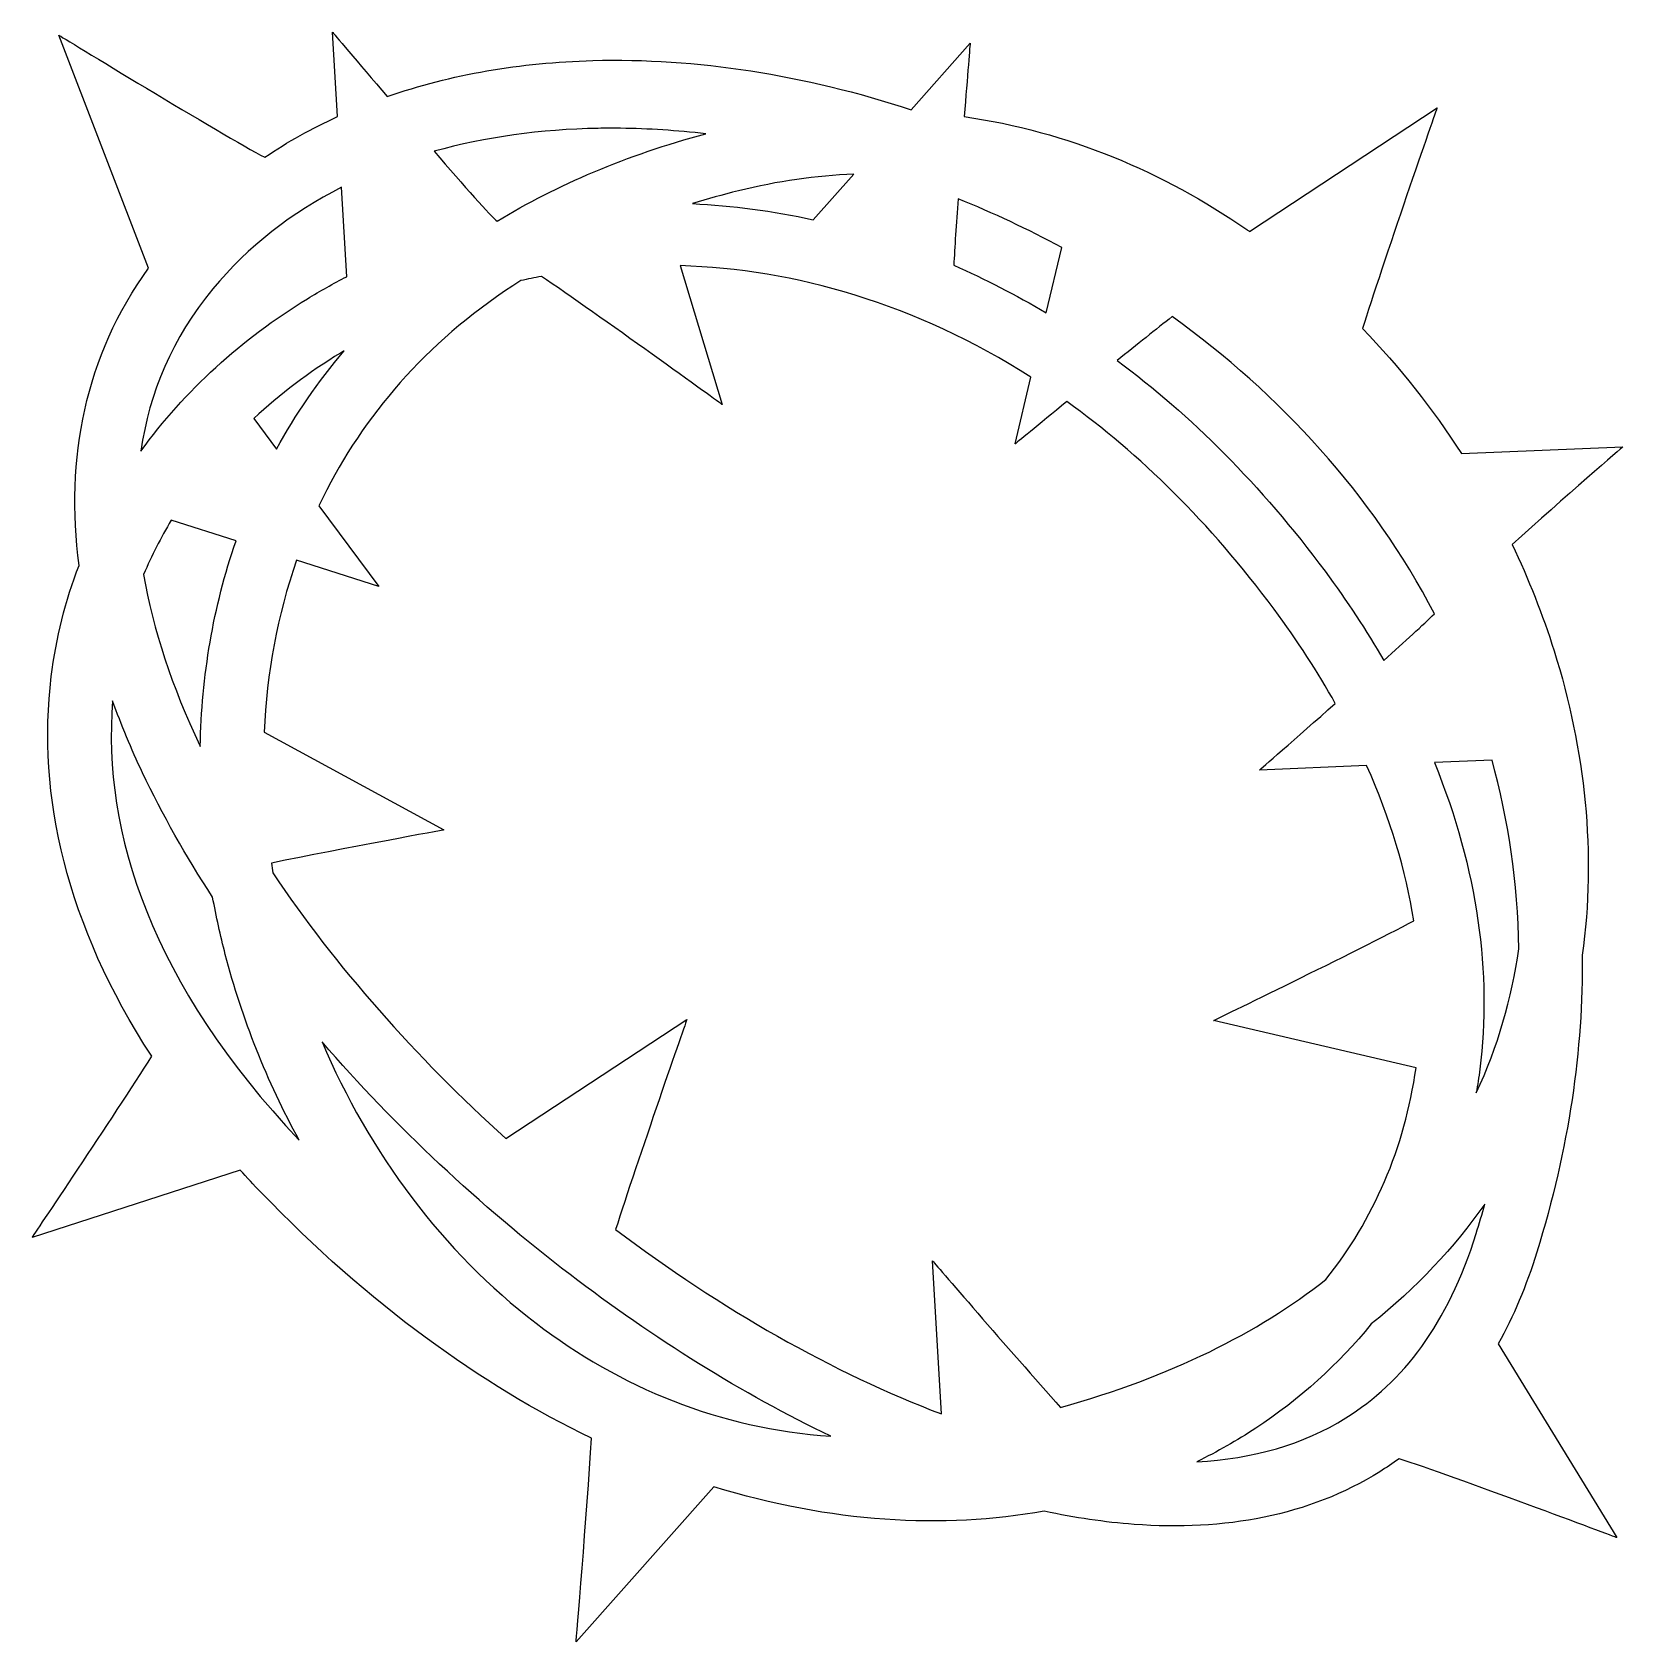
# Model space of a CAD drawing. Header units: centimetres. Extents: x -9.9 to 9.9, y -10.2 to 9.8.
import ezdxf

# ---------------------------------------------------------------- set-up
doc = ezdxf.new("R2010")
doc.units = ezdxf.units.CM
doc.header["$MEASUREMENT"] = 0
doc.layers.add('Layer 1', color=7, linetype='Continuous')

msp = doc.modelspace()

# ---------------------------------------------------------------- linework, layer by layer
at = {"layer": 'Layer 1'}
for points, knots in [([(-6.16441, 9.80405), (-6.16441, 9.80405), (-6.10251, 8.75643), (-6.10251, 8.75643), (-6.10251, 8.75643), (-6.41847, 8.61137), (-6.72099, 8.44405), (-7.00642, 8.25176), (-7.00642, 8.25176), (-7.50877, 8.513), (-9.56159, 9.76711), (-9.56159, 9.76711), (-9.56159, 9.76711), (-9.56159, 9.76711), (-8.44675, 6.87595), (-8.44675, 6.87595), (-8.44675, 6.87595), (-9.24065, 5.78367), (-9.47885, 4.5083), (-9.31119, 3.18625), (-9.31119, 3.18625), (-9.47889, 2.74694), (-9.59608, 2.28554), (-9.65515, 1.80525), (-9.65515, 1.80525), (-9.83563, 0.33696), (-9.4678, -1.28178), (-8.4085, -2.90829), (-8.4085, -2.90829), (-8.87277, -3.64201), (-9.89231, -5.1577), (-9.89231, -5.1577), (-9.89231, -5.1577), (-9.89231, -5.1577), (-7.31079, -4.31961), (-7.31079, -4.31961), (-7.31079, -4.31961), (-7.2273, -4.41154), (-7.1422, -4.50346), (-7.05386, -4.59505), (-7.05386, -4.59505), (-5.71186, -5.98752), (-4.3207, -6.98745), (-2.9491, -7.64953), (-2.9491, -7.64953), (-3.00632, -8.57638), (-3.14021, -10.17564), (-3.14021, -10.17564), (-3.14021, -10.17564), (-3.14021, -10.17564), (-1.43106, -8.25042), (-1.43106, -8.25042), (-1.43106, -8.25042), (0.01699, -8.69888), (1.41325, -8.77912), (2.67112, -8.55487), (2.67112, -8.55487), (3.04882, -8.63562), (3.42129, -8.69116), (3.78591, -8.71823), (3.78591, -8.71823), (4.90167, -8.80105), (5.956, -8.61433), (6.83394, -8.06463), (6.83394, -8.06463), (6.91575, -8.01344), (6.99544, -7.95997), (7.07375, -7.90254), (7.07375, -7.90254), (7.72499, -8.11093), (9.77646, -8.88295), (9.77646, -8.88295), (9.77646, -8.88295), (9.77646, -8.88295), (8.30454, -6.47676), (8.30454, -6.47676), (8.30454, -6.47676), (8.49345, -6.13672), (8.65453, -5.75805), (8.7842, -5.33949), (8.7842, -5.33949), (9.18522, -4.04527), (9.36021, -2.81422), (9.3482, -1.65511), (9.3482, -1.65511), (9.34828, -1.65427), (9.34807, -1.65334), (9.3482, -1.65245), (9.3482, -1.65245), (9.52353, -0.40133), (9.38573, 0.89365), (8.99896, 2.1242), (8.99896, 2.1242), (8.8574, 2.57468), (8.6827, 3.01635), (8.47713, 3.44591), (8.47713, 3.44591), (9.11859, 4.01855), (9.85159, 4.65824), (9.85159, 4.65824), (9.85159, 4.65824), (9.85159, 4.65824), (7.84861, 4.57255), (7.84861, 4.57255), (7.84861, 4.57255), (7.49128, 5.12811), (7.08023, 5.65003), (6.62178, 6.12614), (6.62178, 6.12614), (6.84725, 6.86256), (7.5456, 8.86314), (7.5456, 8.86314), (7.5456, 8.86314), (7.5456, 8.86314), (5.21582, 7.33063), (5.21582, 7.33063), (5.21582, 7.33063), (5.20477, 7.33835), (5.19389, 7.34665), (5.18284, 7.35433), (5.18284, 7.35433), (4.14728, 8.07182), (2.95856, 8.57248), (1.67763, 8.75641), (1.67763, 8.75641), (1.71659, 9.25159), (1.75016, 9.66829), (1.75016, 9.66829), (1.75016, 9.66829), (1.75016, 9.66829), (1.01618, 8.84209), (1.01618, 8.84209), (1.01618, 8.84209), (-0.30241, 9.27575), (-1.65322, 9.48756), (-2.9331, 9.45226), (-2.9331, 9.45226), (-3.83056, 9.42747), (-4.69285, 9.28148), (-5.48561, 9.00549), (-5.48561, 9.00549), (-5.84946, 9.43213), (-6.16445, 9.80405), (-6.16445, 9.80405), (-6.16445, 9.80405), (-6.16445, 9.80405), (-6.16441, 9.80405), (-6.16441, 9.80405)], [0, 0, 0, 0, 0.02631579, 0.02631579, 0.02631579, 0.02631579, 0.05263158, 0.05263158, 0.05263158, 0.05263158, 0.07894737, 0.07894737, 0.07894737, 0.07894737, 0.10526316, 0.10526316, 0.10526316, 0.10526316, 0.13157895, 0.13157895, 0.13157895, 0.13157895, 0.15789474, 0.15789474, 0.15789474, 0.15789474, 0.18421053, 0.18421053, 0.18421053, 0.18421053, 0.21052632, 0.21052632, 0.21052632, 0.21052632, 0.23684211, 0.23684211, 0.23684211, 0.23684211, 0.26315789, 0.26315789, 0.26315789, 0.26315789, 0.28947368, 0.28947368, 0.28947368, 0.28947368, 0.31578947, 0.31578947, 0.31578947, 0.31578947, 0.34210526, 0.34210526, 0.34210526, 0.34210526, 0.36842105, 0.36842105, 0.36842105, 0.36842105, 0.39473684, 0.39473684, 0.39473684, 0.39473684, 0.42105263, 0.42105263, 0.42105263, 0.42105263, 0.44736842, 0.44736842, 0.44736842, 0.44736842, 0.47368421, 0.47368421, 0.47368421, 0.47368421, 0.5, 0.5, 0.5, 0.5, 0.52631579, 0.52631579, 0.52631579, 0.52631579, 0.55263158, 0.55263158, 0.55263158, 0.55263158, 0.57894737, 0.57894737, 0.57894737, 0.57894737, 0.60526316, 0.60526316, 0.60526316, 0.60526316, 0.63157895, 0.63157895, 0.63157895, 0.63157895, 0.65789474, 0.65789474, 0.65789474, 0.65789474, 0.68421053, 0.68421053, 0.68421053, 0.68421053, 0.71052632, 0.71052632, 0.71052632, 0.71052632, 0.73684211, 0.73684211, 0.73684211, 0.73684211, 0.76315789, 0.76315789, 0.76315789, 0.76315789, 0.78947368, 0.78947368, 0.78947368, 0.78947368, 0.81578947, 0.81578947, 0.81578947, 0.81578947, 0.84210526, 0.84210526, 0.84210526, 0.84210526, 0.86842105, 0.86842105, 0.86842105, 0.86842105, 0.89473684, 0.89473684, 0.89473684, 0.89473684, 0.92105263, 0.92105263, 0.92105263, 0.92105263, 0.94736842, 0.94736842, 0.94736842, 0.94736842, 1, 1, 1, 1]), ([(-2.59067, 8.61154), (-2.24236, 8.60774), (-1.88849, 8.58379), (-1.5312, 8.54297), (-1.5312, 8.54297), (-2.51591, 8.27963), (-3.37858, 7.9099), (-4.12192, 7.45714), (-4.12192, 7.45714), (-4.19867, 7.51858), (-4.52998, 7.89366), (-4.90329, 8.32555), (-4.90329, 8.32555), (-4.26647, 8.50392), (-3.57981, 8.59741), (-2.86616, 8.61018), (-2.86616, 8.61018), (-2.77474, 8.61178), (-2.68294, 8.6125), (-2.59072, 8.61145), (-2.59072, 8.61145), (-2.59072, 8.61145), (-2.59067, 8.61154), (-2.59067, 8.61154)], [0, 0, 0, 0, 0.14285714, 0.14285714, 0.14285714, 0.14285714, 0.28571429, 0.28571429, 0.28571429, 0.28571429, 0.42857143, 0.42857143, 0.42857143, 0.42857143, 0.57142857, 0.57142857, 0.57142857, 0.57142857, 0.71428571, 0.71428571, 0.71428571, 0.71428571, 1, 1, 1, 1]), ([(0.30572, 8.04228), (0.30572, 8.04228), (-0.19768, 7.47554), (-0.19768, 7.47554), (-0.19768, 7.47554), (-0.70108, 7.58602), (-1.20254, 7.65193), (-1.69726, 7.67584), (-1.69726, 7.67584), (-1.51185, 7.73251), (-1.32197, 7.78674), (-1.12534, 7.83532), (-1.12534, 7.83532), (-0.63978, 7.95529), (-0.16138, 8.02246), (0.30571, 8.04224), (0.30571, 8.04224), (0.30571, 8.04224), (0.30572, 8.04228), (0.30572, 8.04228)], [0, 0, 0, 0, 0.16666667, 0.16666667, 0.16666667, 0.16666667, 0.33333333, 0.33333333, 0.33333333, 0.33333333, 0.5, 0.5, 0.5, 0.5, 0.66666667, 0.66666667, 0.66666667, 0.66666667, 1, 1, 1, 1]), ([(-6.0511, 7.8801), (-6.0511, 7.8801), (-5.98658, 6.76923), (-5.98658, 6.76923), (-5.98658, 6.76923), (-6.15407, 6.68308), (-6.31751, 6.59234), (-6.47674, 6.49514), (-6.47674, 6.49514), (-7.29543, 5.99574), (-8.0017, 5.35416), (-8.54297, 4.6042), (-8.54297, 4.6042), (-8.43991, 5.33075), (-8.15279, 6.00818), (-7.65082, 6.61646), (-7.65082, 6.61646), (-7.21355, 7.14629), (-6.67, 7.56493), (-6.0511, 7.8801)], [0, 0, 0, 0, 0.16666667, 0.16666667, 0.16666667, 0.16666667, 0.33333333, 0.33333333, 0.33333333, 0.33333333, 0.5, 0.5, 0.5, 0.5, 0.66666667, 0.66666667, 0.66666667, 0.66666667, 1, 1, 1, 1]), ([(1.59977, 7.73647), (2.03663, 7.56021), (2.46704, 7.35822), (2.88716, 7.13157), (2.88716, 7.13157), (2.88716, 7.13157), (2.69479, 6.31857), (2.69479, 6.31857), (2.69479, 6.31857), (2.316, 6.54522), (1.93294, 6.74227), (1.54698, 6.91019), (1.54698, 6.91019), (1.55891, 7.13258), (1.57751, 7.42506), (1.59977, 7.73643), (1.59977, 7.73643), (1.59977, 7.73643), (1.59977, 7.73647), (1.59977, 7.73647)], [0, 0, 0, 0, 0.16666667, 0.16666667, 0.16666667, 0.16666667, 0.33333333, 0.33333333, 0.33333333, 0.33333333, 0.5, 0.5, 0.5, 0.5, 0.66666667, 0.66666667, 0.66666667, 0.66666667, 1, 1, 1, 1]), ([(-1.84881, 6.90619), (-0.42674, 6.86128), (1.07162, 6.43517), (2.50503, 5.51996), (2.50503, 5.51996), (2.50503, 5.51996), (2.3087, 4.69372), (2.3087, 4.69372), (2.3087, 4.69372), (2.3087, 4.69372), (2.59924, 4.93138), (2.9505, 5.21821), (2.9505, 5.21821), (3.85226, 4.57081), (4.7221, 3.72175), (5.52275, 2.642), (5.52275, 2.642), (5.81426, 2.24878), (6.06608, 1.85784), (6.28304, 1.47184), (6.28304, 1.47184), (5.79263, 1.03806), (5.34354, 0.6456), (5.34354, 0.6456), (5.34354, 0.6456), (5.34354, 0.6456), (6.67183, 0.70227), (6.67183, 0.70227), (6.67183, 0.70227), (6.96798, 0.04002), (7.15938, -0.60578), (7.25818, -1.22565), (7.25818, -1.22565), (6.56873, -1.59293), (4.77027, -2.46425), (4.77027, -2.46425), (4.77027, -2.46425), (4.77027, -2.46425), (7.28454, -3.04933), (7.28454, -3.04933), (7.28454, -3.04933), (7.14581, -4.04715), (6.75462, -4.93959), (6.16582, -5.67956), (6.16582, -5.67956), (5.3228, -6.34046), (4.23832, -6.88666), (2.87271, -7.26613), (2.87271, -7.26613), (2.24812, -6.56804), (1.28348, -5.44764), (1.28348, -5.44764), (1.28348, -5.44764), (1.28348, -5.44764), (1.39286, -7.34655), (1.39286, -7.34655), (1.39286, -7.34655), (0.05588, -6.84108), (-1.34334, -6.04453), (-2.64995, -5.05755), (-2.64995, -5.05755), (-2.39104, -4.23941), (-1.76569, -2.44976), (-1.76569, -2.44976), (-1.76569, -2.44976), (-1.76569, -2.44976), (-4.01383, -3.92825), (-4.01383, -3.92825), (-4.01383, -3.92825), (-5.13044, -2.91875), (-6.12965, -1.78983), (-6.90495, -0.63257), (-6.90495, -0.63257), (-6.9117, -0.59141), (-6.91718, -0.54992), (-6.92342, -0.50868), (-6.92342, -0.50868), (-6.03384, -0.32921), (-4.78074, -0.09754), (-4.78074, -0.09754), (-4.78074, -0.09754), (-4.78074, -0.09754), (-7.01303, 1.11479), (-7.01303, 1.11479), (-7.01303, 1.11479), (-6.98153, 1.8464), (-6.84984, 2.56592), (-6.61108, 3.24954), (-6.61108, 3.24954), (-6.61108, 3.24954), (-5.59121, 2.92274), (-5.59121, 2.92274), (-5.59121, 2.92274), (-5.59121, 2.92274), (-6.33442, 3.92288), (-6.33442, 3.92288), (-6.33442, 3.92288), (-6.3022, 3.99064), (-6.27007, 4.05782), (-6.23554, 4.12453), (-6.23554, 4.12453), (-5.7162, 5.12771), (-4.93086, 6.0231), (-3.82539, 6.72052), (-3.82539, 6.72052), (-3.74156, 6.73933), (-3.65727, 6.75712), (-3.57238, 6.77323), (-3.57238, 6.77323), (-2.89917, 6.31992), (-1.3282, 5.18139), (-1.3282, 5.18139), (-1.3282, 5.18139), (-1.3282, 5.18139), (-1.84881, 6.90627), (-1.84881, 6.90627), (-1.84881, 6.90627), (-1.84881, 6.90627), (-1.84881, 6.90619), (-1.84881, 6.90619)], [0, 0, 0, 0, 0.03225806, 0.03225806, 0.03225806, 0.03225806, 0.06451613, 0.06451613, 0.06451613, 0.06451613, 0.09677419, 0.09677419, 0.09677419, 0.09677419, 0.12903226, 0.12903226, 0.12903226, 0.12903226, 0.16129032, 0.16129032, 0.16129032, 0.16129032, 0.19354839, 0.19354839, 0.19354839, 0.19354839, 0.22580645, 0.22580645, 0.22580645, 0.22580645, 0.25806452, 0.25806452, 0.25806452, 0.25806452, 0.29032258, 0.29032258, 0.29032258, 0.29032258, 0.32258065, 0.32258065, 0.32258065, 0.32258065, 0.35483871, 0.35483871, 0.35483871, 0.35483871, 0.38709677, 0.38709677, 0.38709677, 0.38709677, 0.41935484, 0.41935484, 0.41935484, 0.41935484, 0.4516129, 0.4516129, 0.4516129, 0.4516129, 0.48387097, 0.48387097, 0.48387097, 0.48387097, 0.51612903, 0.51612903, 0.51612903, 0.51612903, 0.5483871, 0.5483871, 0.5483871, 0.5483871, 0.58064516, 0.58064516, 0.58064516, 0.58064516, 0.61290323, 0.61290323, 0.61290323, 0.61290323, 0.64516129, 0.64516129, 0.64516129, 0.64516129, 0.67741935, 0.67741935, 0.67741935, 0.67741935, 0.70967742, 0.70967742, 0.70967742, 0.70967742, 0.74193548, 0.74193548, 0.74193548, 0.74193548, 0.77419355, 0.77419355, 0.77419355, 0.77419355, 0.80645161, 0.80645161, 0.80645161, 0.80645161, 0.83870968, 0.83870968, 0.83870968, 0.83870968, 0.87096774, 0.87096774, 0.87096774, 0.87096774, 0.90322581, 0.90322581, 0.90322581, 0.90322581, 0.93548387, 0.93548387, 0.93548387, 0.93548387, 1, 1, 1, 1]), ([(4.25896, 6.27367), (5.59248, 5.31123), (6.73979, 4.07056), (7.51382, 2.58397), (7.51382, 2.58397), (7.3745, 2.44996), (7.14578, 2.24072), (6.88522, 2.00686), (6.88522, 2.00686), (6.67134, 2.37469), (6.42875, 2.74353), (6.15529, 3.1125), (6.15529, 3.1125), (5.3581, 4.18753), (4.48687, 5.05206), (3.57638, 5.72818), (3.57638, 5.72818), (3.82066, 5.92553), (4.05962, 6.11705), (4.259, 6.27371), (4.259, 6.27371), (4.259, 6.27371), (4.25896, 6.27367), (4.25896, 6.27367)], [0, 0, 0, 0, 0.14285714, 0.14285714, 0.14285714, 0.14285714, 0.28571429, 0.28571429, 0.28571429, 0.28571429, 0.42857143, 0.42857143, 0.42857143, 0.42857143, 0.57142857, 0.57142857, 0.57142857, 0.57142857, 0.71428571, 0.71428571, 0.71428571, 0.71428571, 1, 1, 1, 1]), ([(-6.02074, 5.84806), (-6.34653, 5.4645), (-6.62551, 5.0564), (-6.85887, 4.62915), (-6.85887, 4.62915), (-6.85887, 4.62915), (-7.14089, 5.00866), (-7.14089, 5.00866), (-7.14089, 5.00866), (-6.81755, 5.31084), (-6.45701, 5.58299), (-6.06561, 5.82174), (-6.06561, 5.82174), (-6.05085, 5.83076), (-6.03567, 5.8392), (-6.02079, 5.84814), (-6.02079, 5.84814), (-6.02079, 5.84814), (-6.02074, 5.84806), (-6.02074, 5.84806)], [0, 0, 0, 0, 0.16666667, 0.16666667, 0.16666667, 0.16666667, 0.33333333, 0.33333333, 0.33333333, 0.33333333, 0.5, 0.5, 0.5, 0.5, 0.66666667, 0.66666667, 0.66666667, 0.66666667, 1, 1, 1, 1]), ([(-8.16608, 3.74629), (-8.16608, 3.74629), (-7.36227, 3.48932), (-7.36227, 3.48932), (-7.36227, 3.48932), (-7.64657, 2.66907), (-7.78943, 1.80724), (-7.8063, 0.93942), (-7.8063, 0.93942), (-7.80799, 0.943), (-7.80993, 0.9465), (-7.81161, 0.94996), (-7.81161, 0.94996), (-8.15553, 1.6766), (-8.39395, 2.38936), (-8.50865, 3.07421), (-8.50865, 3.07421), (-8.41099, 3.30601), (-8.29587, 3.52996), (-8.16608, 3.74628), (-8.16608, 3.74628), (-8.16608, 3.74628), (-8.16608, 3.74629), (-8.16608, 3.74629)], [0, 0, 0, 0, 0.14285714, 0.14285714, 0.14285714, 0.14285714, 0.28571429, 0.28571429, 0.28571429, 0.28571429, 0.42857143, 0.42857143, 0.42857143, 0.42857143, 0.57142857, 0.57142857, 0.57142857, 0.57142857, 0.71428571, 0.71428571, 0.71428571, 0.71428571, 1, 1, 1, 1]), ([(-8.89348, 1.50346), (-8.78608, 1.20575), (-8.66291, 0.90784), (-8.52325, 0.61266), (-8.52325, 0.61266), (-8.27728, 0.09315), (-7.98417, -0.42391), (-7.65219, -0.93301), (-7.65219, -0.93301), (-7.60846, -1.17147), (-7.55647, -1.40837), (-7.49533, -1.64329), (-7.49533, -1.64329), (-7.28673, -2.44406), (-6.97772, -3.22176), (-6.57944, -3.94798), (-6.57944, -3.94798), (-8.40067, -2.01711), (-9.02856, -0.13401), (-8.89345, 1.5035), (-8.89345, 1.5035), (-8.89345, 1.5035), (-8.89348, 1.50346), (-8.89348, 1.50346)], [0, 0, 0, 0, 0.14285714, 0.14285714, 0.14285714, 0.14285714, 0.28571429, 0.28571429, 0.28571429, 0.28571429, 0.42857143, 0.42857143, 0.42857143, 0.42857143, 0.57142857, 0.57142857, 0.57142857, 0.57142857, 0.71428571, 0.71428571, 0.71428571, 0.71428571, 1, 1, 1, 1]), ([(8.22798, 0.76817), (8.43136, 0.03175), (8.5482, -0.74988), (8.56271, -1.5735), (8.56271, -1.5735), (8.47352, -2.19042), (8.29958, -2.79068), (8.033, -3.36037), (8.033, -3.36037), (8.04966, -3.26359), (8.0642, -3.16631), (8.07643, -3.06785), (8.07643, -3.06785), (8.22414, -1.88618), (8.05547, -0.59386), (7.51248, 0.73781), (7.51248, 0.73781), (7.51248, 0.73781), (8.22807, 0.76817), (8.22807, 0.76817), (8.22807, 0.76817), (8.22807, 0.76817), (8.22798, 0.76817), (8.22798, 0.76817)], [0, 0, 0, 0, 0.14285714, 0.14285714, 0.14285714, 0.14285714, 0.28571429, 0.28571429, 0.28571429, 0.28571429, 0.42857143, 0.42857143, 0.42857143, 0.42857143, 0.57142857, 0.57142857, 0.57142857, 0.57142857, 0.71428571, 0.71428571, 0.71428571, 0.71428571, 1, 1, 1, 1]), ([(-6.29483, -2.72776), (-5.38771, -3.77884), (-4.33604, -4.76068), (-3.21657, -5.61627), (-3.21657, -5.61627), (-2.17612, -6.41156), (-1.07811, -7.09877), (0.02235, -7.62452), (0.02235, -7.62452), (-1.36396, -7.5312), (-2.59611, -7.01587), (-3.63825, -6.22117), (-3.63825, -6.22117), (-4.79555, -5.33868), (-5.71038, -4.10484), (-6.29483, -2.72781), (-6.29483, -2.72781), (-6.29483, -2.72781), (-6.29483, -2.72776), (-6.29483, -2.72776)], [0, 0, 0, 0, 0.16666667, 0.16666667, 0.16666667, 0.16666667, 0.33333333, 0.33333333, 0.33333333, 0.33333333, 0.5, 0.5, 0.5, 0.5, 0.66666667, 0.66666667, 0.66666667, 0.66666667, 1, 1, 1, 1]), ([(8.13842, -4.74263), (8.10485, -4.8631), (8.06943, -4.98442), (8.03174, -5.10629), (8.03174, -5.10629), (7.68242, -6.23336), (7.1207, -6.95451), (6.41481, -7.39652), (6.41481, -7.39652), (5.88539, -7.72804), (5.26194, -7.90422), (4.56469, -7.94074), (4.56469, -7.94074), (4.81854, -7.81634), (5.06202, -7.6774), (5.29474, -7.52433), (5.29474, -7.52433), (5.84115, -7.16497), (6.32372, -6.72862), (6.72972, -6.23032), (6.72972, -6.23032), (7.29055, -5.77963), (7.75904, -5.28028), (8.13843, -4.74263), (8.13843, -4.74263), (8.13843, -4.74263), (8.13842, -4.74263), (8.13842, -4.74263)], [0, 0, 0, 0, 0.125, 0.125, 0.125, 0.125, 0.25, 0.25, 0.25, 0.25, 0.375, 0.375, 0.375, 0.375, 0.5, 0.5, 0.5, 0.5, 0.625, 0.625, 0.625, 0.625, 0.75, 0.75, 0.75, 0.75, 1, 1, 1, 1])]:
    msp.add_open_spline(points, degree=3, knots=knots, dxfattribs=at)

doc.saveas('drawing.dxf')
